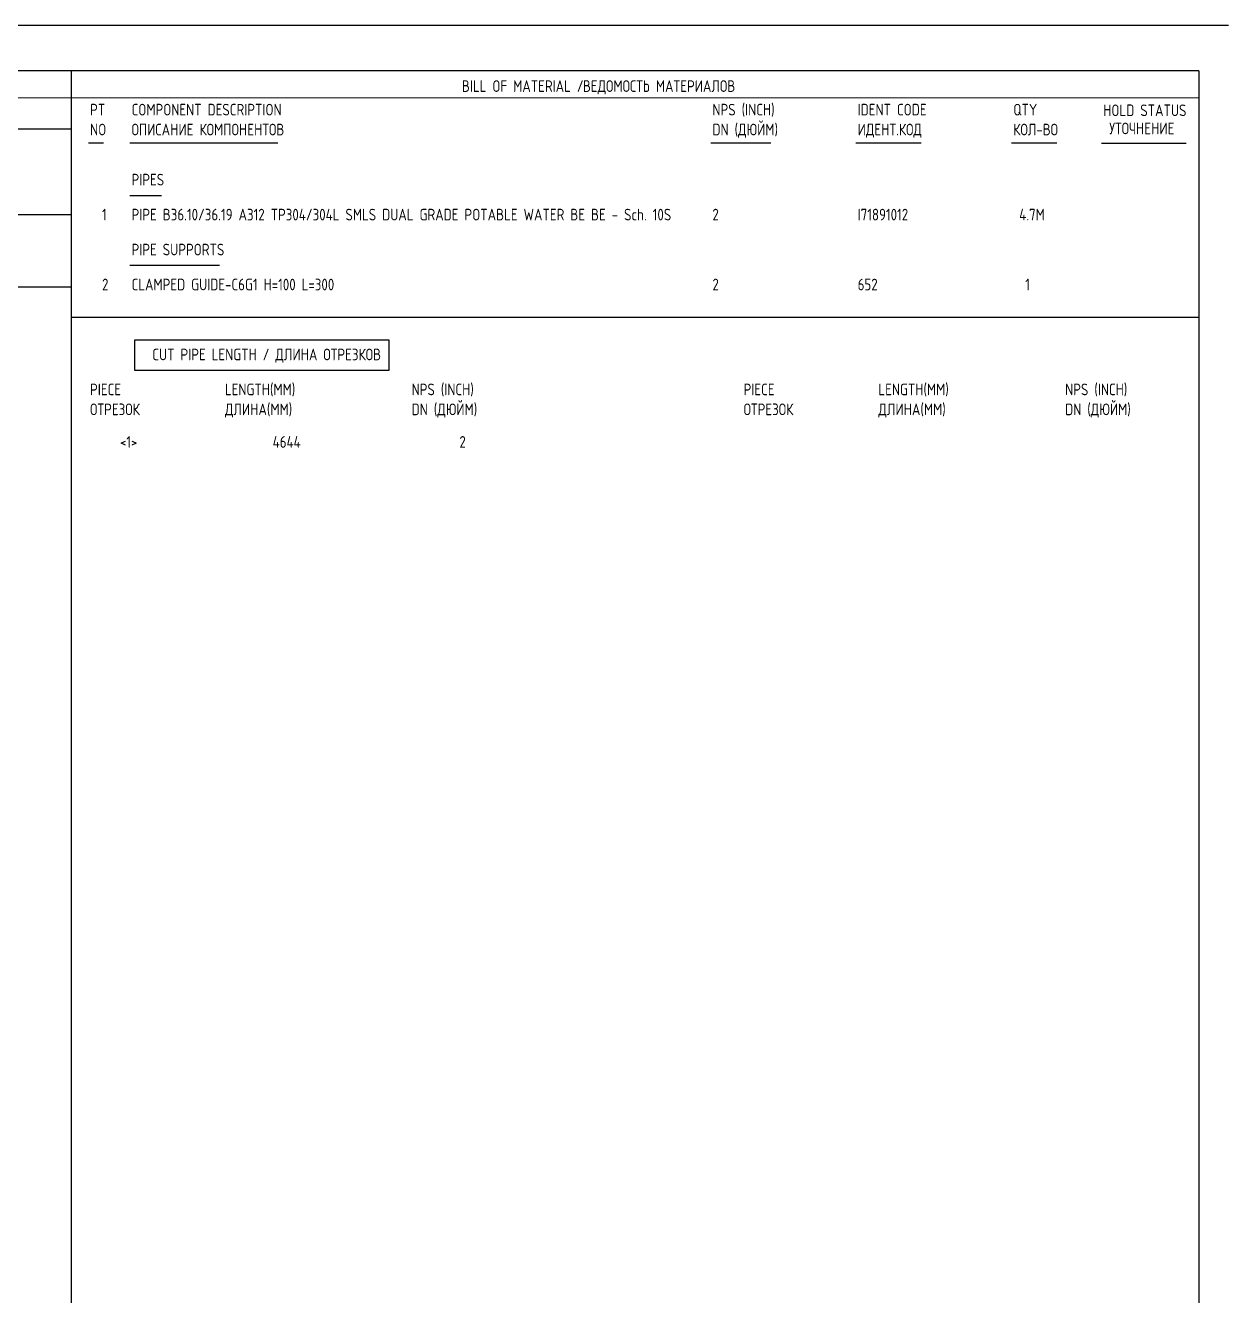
# Model space of a CAD drawing. Extents: x -1005 to 594, y -998 to 420.
# Drawn here: x 395.2 to 594, y 210 to 420 of the extents above; entities that cross this region are included whole.
import ezdxf

# ---------------------------------------------------------------- set-up
doc = ezdxf.new("R2010")
doc.units = 0
doc.styles.add('TTFN17', font='GOST type A')

msp = doc.modelspace()

# ---------------------------------------------------------------- linework, layer by layer
at = {"layer": 'GT_1', "flags": 128}
for points in [[(594, 420), (0, 420)], [(589.1, 412.5), (25.4, 412.5)], [(402.7, 412.5), (402.7, 7.5)], [(589.1, 412.5), (589.1, 7.5)], [(589.1, 408), (162.7, 407.9)], [(190.3, 402.9), (402.7, 402.9)], [(408.05, 400.53), (405.56, 400.53)], [(436.89, 400.53), (412.41, 400.53)], [(518.37, 400.53), (508.41, 400.53)], [(543.2, 400.53), (532.41, 400.53)], [(565.6, 400.53), (558.13, 400.53)], [(587, 400.5), (573, 400.5)], [(417.67, 391.85), (412.41, 391.85)], [(402.7, 388.7), (226.9, 388.7)], [(427.21, 380.29), (412.41, 380.29)], [(402.7, 376.7), (25.4, 376.7)], [(402.7, 371.77), (589, 371.77)], [(413.27, 367.99), (455.2, 367.99), (455.2, 362.94), (413.27, 362.94), (413.27, 367.99)]]:
    msp.add_lwpolyline(points, dxfattribs=at)

# ---------------------------------------------------------------- texts
at = {"layer": 'GT_1', "style": 'TTFN17'}
for s, height, p in [('BILL OF MATERIAL /', 1.925, (467.29, 409)), ('ВЕДОМОСТЬ МАТЕРИАЛОВ', 1.925, (487.29, 409)), ('PT', 1.925, (405.85, 405.11)), ('COMPONENT DESCRIPTION', 1.925, (412.7, 405.11)), ('NPS (INCH)', 1.925, (508.7, 405.11)), ('IDENT CODE', 1.925, (532.7, 405.11)), ('QTY', 1.925, (558.42, 405.11)), ('HOLD STATUS', 1.925, (573.29, 405)), ('NO', 1.925, (405.85, 401.82)), ('ОПИСАНИЕ КОМПОНЕНТОВ', 1.925, (412.7, 401.82)), ('DN (ДЮЙМ)', 1.925, (508.7, 401.82)), ('ИДЕНТ.КОД', 1.925, (532.7, 401.82)), ('КОЛ-ВО', 1.925, (558.42, 401.82)), ('УТОЧНЕНИЕ', 1.925, (574.29, 402)), ('PIPES', 1.925, (412.7, 393.54)), ('  1', 1.925, (405.85, 387.76)), ('PIPE B36.10/36.19 A312 TP304/304L SMLS DUAL GRADE POTABLE WATER BE BE - Sch. 10S', 1.925, (412.7, 387.76)), ('2', 1.93, (508.7, 387.76)), ('I71891012', 1.925, (532.7, 387.76)), (' 4.7M', 1.925, (558.42, 387.76)), ('PIPE SUPPORTS', 1.925, (412.7, 381.98)), ('  2', 1.925, (405.85, 376.2)), ('CLAMPED GUIDE-C6G1 H=100 L=300', 1.925, (412.7, 376.2)), ('2', 1.93, (508.7, 376.2)), ('652', 1.925, (532.7, 376.2)), ('  1', 1.925, (558.42, 376.2)), ('CUT PIPE LENGTH / ДЛИНА ОТРЕЗКОВ', 1.925, (416.13, 364.63)), ('PIECE', 1.925, (405.85, 358.85)), ('LENGTH(MM)', 1.925, (428.13, 358.85)), ('NPS (INCH)', 1.925, (458.99, 358.85)), ('PIECE', 1.925, (513.85, 358.85)), ('LENGTH(MM)', 1.925, (536.13, 358.85)), ('NPS (INCH)', 1.925, (566.99, 358.85)), ('ОТРЕЗОК', 1.925, (405.85, 355.56)), ('ДЛИНА(MM)', 1.925, (428.13, 355.56)), ('DN (ДЮЙМ)', 1.925, (458.99, 355.56)), ('ОТРЕЗОК', 1.925, (513.85, 355.56)), ('ДЛИНА(MM)', 1.925, (536.13, 355.56)), ('DN (ДЮЙМ)', 1.925, (566.99, 355.56)), ('     <1>', 1.925, (405.85, 350.18)), ('        4644', 1.925, (428.13, 350.18)), ('        2', 1.925, (458.99, 350.18))]:
    msp.add_text(s, height=height, dxfattribs=at).set_placement(p)

doc.saveas('drawing.dxf')
